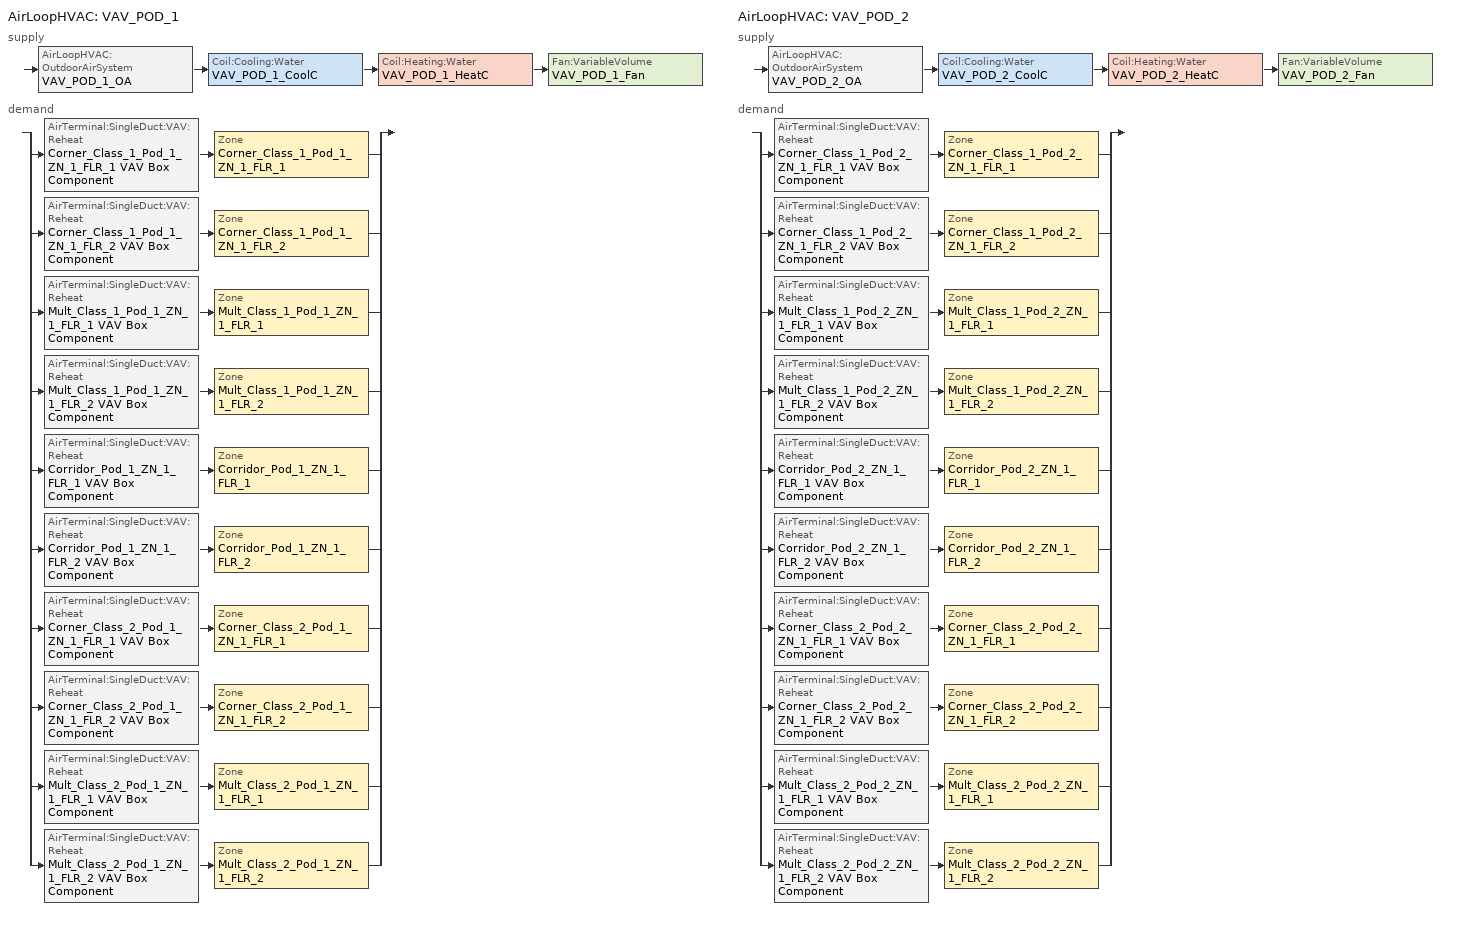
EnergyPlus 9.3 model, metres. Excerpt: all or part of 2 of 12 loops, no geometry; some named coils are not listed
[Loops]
AirLoopHVAC 'VAV_POD_1'
 supply: AirLoopHVAC:OutdoorAirSystem 'VAV_POD_1_OA' > Coil:Cooling:Water 'VAV_POD_1_CoolC' > Coil:Heating:Water 'VAV_POD_1_HeatC' > Fan:VariableVolume 'VAV_POD_1_Fan'
 demand: split
  | AirTerminal:SingleDuct:VAV:Reheat 'Corner_Class_1_Pod_1_ZN_1_FLR_1 VAV Box Component' > Zone 'Corner_Class_1_Pod_1_ZN_1_FLR_1'
  | AirTerminal:SingleDuct:VAV:Reheat 'Corner_Class_1_Pod_1_ZN_1_FLR_2 VAV Box Component' > Zone 'Corner_Class_1_Pod_1_ZN_1_FLR_2'
  | AirTerminal:SingleDuct:VAV:Reheat 'Mult_Class_1_Pod_1_ZN_1_FLR_1 VAV Box Component' > Zone 'Mult_Class_1_Pod_1_ZN_1_FLR_1'
  | AirTerminal:SingleDuct:VAV:Reheat 'Mult_Class_1_Pod_1_ZN_1_FLR_2 VAV Box Component' > Zone 'Mult_Class_1_Pod_1_ZN_1_FLR_2'
  | AirTerminal:SingleDuct:VAV:Reheat 'Corridor_Pod_1_ZN_1_FLR_1 VAV Box Component' > Zone 'Corridor_Pod_1_ZN_1_FLR_1'
  | AirTerminal:SingleDuct:VAV:Reheat 'Corridor_Pod_1_ZN_1_FLR_2 VAV Box Component' > Zone 'Corridor_Pod_1_ZN_1_FLR_2'
  | AirTerminal:SingleDuct:VAV:Reheat 'Corner_Class_2_Pod_1_ZN_1_FLR_1 VAV Box Component' > Zone 'Corner_Class_2_Pod_1_ZN_1_FLR_1'
  | AirTerminal:SingleDuct:VAV:Reheat 'Corner_Class_2_Pod_1_ZN_1_FLR_2 VAV Box Component' > Zone 'Corner_Class_2_Pod_1_ZN_1_FLR_2'
  | AirTerminal:SingleDuct:VAV:Reheat 'Mult_Class_2_Pod_1_ZN_1_FLR_1 VAV Box Component' > Zone 'Mult_Class_2_Pod_1_ZN_1_FLR_1'
  | AirTerminal:SingleDuct:VAV:Reheat 'Mult_Class_2_Pod_1_ZN_1_FLR_2 VAV Box Component' > Zone 'Mult_Class_2_Pod_1_ZN_1_FLR_2'
AirLoopHVAC 'VAV_POD_2'
 supply: AirLoopHVAC:OutdoorAirSystem 'VAV_POD_2_OA' > Coil:Cooling:Water 'VAV_POD_2_CoolC' > Coil:Heating:Water 'VAV_POD_2_HeatC' > Fan:VariableVolume 'VAV_POD_2_Fan'
 demand: split
  | AirTerminal:SingleDuct:VAV:Reheat 'Corner_Class_1_Pod_2_ZN_1_FLR_1 VAV Box Component' > Zone 'Corner_Class_1_Pod_2_ZN_1_FLR_1'
  | AirTerminal:SingleDuct:VAV:Reheat 'Corner_Class_1_Pod_2_ZN_1_FLR_2 VAV Box Component' > Zone 'Corner_Class_1_Pod_2_ZN_1_FLR_2'
  | AirTerminal:SingleDuct:VAV:Reheat 'Mult_Class_1_Pod_2_ZN_1_FLR_1 VAV Box Component' > Zone 'Mult_Class_1_Pod_2_ZN_1_FLR_1'
  | AirTerminal:SingleDuct:VAV:Reheat 'Mult_Class_1_Pod_2_ZN_1_FLR_2 VAV Box Component' > Zone 'Mult_Class_1_Pod_2_ZN_1_FLR_2'
  | AirTerminal:SingleDuct:VAV:Reheat 'Corridor_Pod_2_ZN_1_FLR_1 VAV Box Component' > Zone 'Corridor_Pod_2_ZN_1_FLR_1'
  | AirTerminal:SingleDuct:VAV:Reheat 'Corridor_Pod_2_ZN_1_FLR_2 VAV Box Component' > Zone 'Corridor_Pod_2_ZN_1_FLR_2'
  | AirTerminal:SingleDuct:VAV:Reheat 'Corner_Class_2_Pod_2_ZN_1_FLR_1 VAV Box Component' > Zone 'Corner_Class_2_Pod_2_ZN_1_FLR_1'
  | AirTerminal:SingleDuct:VAV:Reheat 'Corner_Class_2_Pod_2_ZN_1_FLR_2 VAV Box Component' > Zone 'Corner_Class_2_Pod_2_ZN_1_FLR_2'
  | AirTerminal:SingleDuct:VAV:Reheat 'Mult_Class_2_Pod_2_ZN_1_FLR_1 VAV Box Component' > Zone 'Mult_Class_2_Pod_2_ZN_1_FLR_1'
  | AirTerminal:SingleDuct:VAV:Reheat 'Mult_Class_2_Pod_2_ZN_1_FLR_2 VAV Box Component' > Zone 'Mult_Class_2_Pod_2_ZN_1_FLR_2'
[Fan:VariableVolume] Availability Schedule=HVACOperationSchd; Fan Total Efficiency=0.6006; Pressure Rise {Pa}=1017.592; Maximum Flow Rate {m3/s}=AUTOSIZE; Fan Power Minimum Flow Rate Input Method=FixedFlowRate; Fan Power Minimum Air Flow Rate {m3/s}=0; Motor Efficiency=0.924; Motor In Airstream Fraction=1; Fan Power Coefficient 1=0.0407599; Fan Power Coefficient 2=0.088045; Fan Power Coefficient 3=-0.0729261; Fan Power Coefficient 4=0.94374; Fan Power Coefficient 5=0
VAV_POD_1_Fan; VAV_POD_2_Fan
[Coil:Heating:Water] Availability Schedule=ALWAYS_ON; U-Factor Times Area Value {W/K}=AUTOSIZE; Maximum Water Flow Rate {m3/s}=AUTOSIZE; Performance Input Method=UFactorTimesAreaAndDesignWaterFlowRate; Rated Capacity {W}=AUTOSIZE; Rated Inlet Water Temperature {C}=82.2; Rated Inlet Air Temperature {C}=16.6; Rated Outlet Water Temperature {C}=71.1; Rated Outlet Air Temperature {C}=32.2
VAV_POD_1_HeatC; VAV_POD_2_HeatC
[Coil:Cooling:Water] Availability Schedule=ALWAYS_ON; Design Water Flow Rate {m3/s}=AUTOSIZE; Design Air Flow Rate {m3/s}=AUTOSIZE; Design Inlet Water Temperature {C}=AUTOSIZE; Design Inlet Air Temperature {C}=AUTOSIZE; Design Outlet Air Temperature {C}=AUTOSIZE; Design Inlet Air Humidity Ratio {kgWater/kgDryAir}=AUTOSIZE; Design Outlet Air Humidity Ratio {kgWater/kgDryAir}=AUTOSIZE; Type of Analysis=SimpleAnalysis; Heat Exchanger Configuration=CrossFlow
VAV_POD_1_CoolC; VAV_POD_2_CoolC
[AirTerminal:SingleDuct:VAV:Reheat] Availability Schedule=ALWAYS_ON; Maximum Air Flow Rate {m3/s}=AUTOSIZE; Zone Minimum Air Flow Input Method=Constant; Constant Minimum Air Flow Fraction=0.3; Maximum Hot Water or Steam Flow Rate {m3/s}=AUTOSIZE; Minimum Hot Water or Steam Flow Rate {m3/s}=0; Convergence Tolerance=0.001; Damper Heating Action=NORMAL
Name | Reheat Coil
Corner_Class_1_Pod_1_ZN_1_FLR_1 VAV Box Component | Corner_Class_1_Pod_1_ZN_1_FLR_1 VAV Box Reheat Coil
Corner_Class_1_Pod_1_ZN_1_FLR_2 VAV Box Component | Corner_Class_1_Pod_1_ZN_1_FLR_2 VAV Box Reheat Coil
Corner_Class_1_Pod_2_ZN_1_FLR_1 VAV Box Component | Corner_Class_1_Pod_2_ZN_1_FLR_1 VAV Box Reheat Coil
Corner_Class_1_Pod_2_ZN_1_FLR_2 VAV Box Component | Corner_Class_1_Pod_2_ZN_1_FLR_2 VAV Box Reheat Coil
Corner_Class_2_Pod_1_ZN_1_FLR_1 VAV Box Component | Corner_Class_2_Pod_1_ZN_1_FLR_1 VAV Box Reheat Coil
Corner_Class_2_Pod_1_ZN_1_FLR_2 VAV Box Component | Corner_Class_2_Pod_1_ZN_1_FLR_2 VAV Box Reheat Coil
Corner_Class_2_Pod_2_ZN_1_FLR_1 VAV Box Component | Corner_Class_2_Pod_2_ZN_1_FLR_1 VAV Box Reheat Coil
Corner_Class_2_Pod_2_ZN_1_FLR_2 VAV Box Component | Corner_Class_2_Pod_2_ZN_1_FLR_2 VAV Box Reheat Coil
Corridor_Pod_1_ZN_1_FLR_1 VAV Box Component | Corridor_Pod_1_ZN_1_FLR_1 VAV Box Reheat Coil
Corridor_Pod_1_ZN_1_FLR_2 VAV Box Component | Corridor_Pod_1_ZN_1_FLR_2 VAV Box Reheat Coil
Corridor_Pod_2_ZN_1_FLR_1 VAV Box Component | Corridor_Pod_2_ZN_1_FLR_1 VAV Box Reheat Coil
Corridor_Pod_2_ZN_1_FLR_2 VAV Box Component | Corridor_Pod_2_ZN_1_FLR_2 VAV Box Reheat Coil
Mult_Class_1_Pod_1_ZN_1_FLR_1 VAV Box Component | Mult_Class_1_Pod_1_ZN_1_FLR_1 VAV Box Reheat Coil
Mult_Class_1_Pod_1_ZN_1_FLR_2 VAV Box Component | Mult_Class_1_Pod_1_ZN_1_FLR_2 VAV Box Reheat Coil
Mult_Class_1_Pod_2_ZN_1_FLR_1 VAV Box Component | Mult_Class_1_Pod_2_ZN_1_FLR_1 VAV Box Reheat Coil
Mult_Class_1_Pod_2_ZN_1_FLR_2 VAV Box Component | Mult_Class_1_Pod_2_ZN_1_FLR_2 VAV Box Reheat Coil
Mult_Class_2_Pod_1_ZN_1_FLR_1 VAV Box Component | Mult_Class_2_Pod_1_ZN_1_FLR_1 VAV Box Reheat Coil
Mult_Class_2_Pod_1_ZN_1_FLR_2 VAV Box Component | Mult_Class_2_Pod_1_ZN_1_FLR_2 VAV Box Reheat Coil
Mult_Class_2_Pod_2_ZN_1_FLR_1 VAV Box Component | Mult_Class_2_Pod_2_ZN_1_FLR_1 VAV Box Reheat Coil
Mult_Class_2_Pod_2_ZN_1_FLR_2 VAV Box Component | Mult_Class_2_Pod_2_ZN_1_FLR_2 VAV Box Reheat Coil
[Zone equipment]
Corner_Class_1_Pod_1_ZN_1_FLR_1: Corner_Class_1_Pod_1_ZN_1_FLR_1 VAV Box Component
Corner_Class_1_Pod_1_ZN_1_FLR_2: Corner_Class_1_Pod_1_ZN_1_FLR_2 VAV Box Component
Corner_Class_1_Pod_2_ZN_1_FLR_1: Corner_Class_1_Pod_2_ZN_1_FLR_1 VAV Box Component
Corner_Class_1_Pod_2_ZN_1_FLR_2: Corner_Class_1_Pod_2_ZN_1_FLR_2 VAV Box Component
Corner_Class_2_Pod_1_ZN_1_FLR_1: Corner_Class_2_Pod_1_ZN_1_FLR_1 VAV Box Component
Corner_Class_2_Pod_1_ZN_1_FLR_2: Corner_Class_2_Pod_1_ZN_1_FLR_2 VAV Box Component
Corner_Class_2_Pod_2_ZN_1_FLR_1: Corner_Class_2_Pod_2_ZN_1_FLR_1 VAV Box Component
Corner_Class_2_Pod_2_ZN_1_FLR_2: Corner_Class_2_Pod_2_ZN_1_FLR_2 VAV Box Component
Corridor_Pod_1_ZN_1_FLR_1: Corridor_Pod_1_ZN_1_FLR_1 VAV Box Component
Corridor_Pod_1_ZN_1_FLR_2: Corridor_Pod_1_ZN_1_FLR_2 VAV Box Component
Corridor_Pod_2_ZN_1_FLR_1: Corridor_Pod_2_ZN_1_FLR_1 VAV Box Component
Corridor_Pod_2_ZN_1_FLR_2: Corridor_Pod_2_ZN_1_FLR_2 VAV Box Component
Mult_Class_1_Pod_1_ZN_1_FLR_1: Mult_Class_1_Pod_1_ZN_1_FLR_1 VAV Box Component
Mult_Class_1_Pod_1_ZN_1_FLR_2: Mult_Class_1_Pod_1_ZN_1_FLR_2 VAV Box Component
Mult_Class_1_Pod_2_ZN_1_FLR_1: Mult_Class_1_Pod_2_ZN_1_FLR_1 VAV Box Component
Mult_Class_1_Pod_2_ZN_1_FLR_2: Mult_Class_1_Pod_2_ZN_1_FLR_2 VAV Box Component
Mult_Class_2_Pod_1_ZN_1_FLR_1: Mult_Class_2_Pod_1_ZN_1_FLR_1 VAV Box Component
Mult_Class_2_Pod_1_ZN_1_FLR_2: Mult_Class_2_Pod_1_ZN_1_FLR_2 VAV Box Component
Mult_Class_2_Pod_2_ZN_1_FLR_1: Mult_Class_2_Pod_2_ZN_1_FLR_1 VAV Box Component
Mult_Class_2_Pod_2_ZN_1_FLR_2: Mult_Class_2_Pod_2_ZN_1_FLR_2 VAV Box Component
[Sizing:Zone] Zone Cooling Design Supply Air Temperature Input Method=SupplyAirTemperature; Zone Cooling Design Supply Air Temperature {C}=12.8; Zone Heating Design Supply Air Temperature Input Method=SupplyAirTemperature; Zone Heating Design Supply Air Temperature {C}=50; Zone Cooling Design Supply Air Humidity Ratio {kgWater/kgDryAir}=0.0085; Zone Heating Design Supply Air Humidity Ratio {kgWater/kgDryAir}=0.008; Cooling Design Air Flow Method=DesignDay; Heating Design Air Flow Method=DesignDay; Account for Dedicated Outdoor Air System=No; Dedicated Outdoor Air System Control Strategy=NeutralSupplyAir; Dedicated Outdoor Air Low Setpoint Temperature for Design {C}=autosize; Dedicated Outdoor Air High Setpoint Temperature for Design {C}=autosize
Name | Design Specification Outdoor Air Object
Corner_Class_1_Pod_1_ZN_1_FLR_1 | SZ DSOA Corner_Class_1_Pod_1_ZN_1_FLR_1
Corner_Class_1_Pod_1_ZN_1_FLR_2 | SZ DSOA Corner_Class_1_Pod_1_ZN_1_FLR_2
Corner_Class_1_Pod_2_ZN_1_FLR_1 | SZ DSOA Corner_Class_1_Pod_2_ZN_1_FLR_1
Corner_Class_1_Pod_2_ZN_1_FLR_2 | SZ DSOA Corner_Class_1_Pod_2_ZN_1_FLR_2
Corner_Class_2_Pod_1_ZN_1_FLR_1 | SZ DSOA Corner_Class_2_Pod_1_ZN_1_FLR_1
Corner_Class_2_Pod_1_ZN_1_FLR_2 | SZ DSOA Corner_Class_2_Pod_1_ZN_1_FLR_2
Corner_Class_2_Pod_2_ZN_1_FLR_1 | SZ DSOA Corner_Class_2_Pod_2_ZN_1_FLR_1
Corner_Class_2_Pod_2_ZN_1_FLR_2 | SZ DSOA Corner_Class_2_Pod_2_ZN_1_FLR_2
Corridor_Pod_1_ZN_1_FLR_1 | SZ DSOA Corridor_Pod_1_ZN_1_FLR_1
Corridor_Pod_1_ZN_1_FLR_2 | SZ DSOA Corridor_Pod_1_ZN_1_FLR_2
Corridor_Pod_2_ZN_1_FLR_1 | SZ DSOA Corridor_Pod_2_ZN_1_FLR_1
Corridor_Pod_2_ZN_1_FLR_2 | SZ DSOA Corridor_Pod_2_ZN_1_FLR_2
Mult_Class_1_Pod_1_ZN_1_FLR_1 | SZ DSOA Mult_Class_1_Pod_1_ZN_1_FLR_1
Mult_Class_1_Pod_1_ZN_1_FLR_2 | SZ DSOA Mult_Class_1_Pod_1_ZN_1_FLR_2
Mult_Class_1_Pod_2_ZN_1_FLR_1 | SZ DSOA Mult_Class_1_Pod_2_ZN_1_FLR_1
Mult_Class_1_Pod_2_ZN_1_FLR_2 | SZ DSOA Mult_Class_1_Pod_2_ZN_1_FLR_2
Mult_Class_2_Pod_1_ZN_1_FLR_1 | SZ DSOA Mult_Class_2_Pod_1_ZN_1_FLR_1
Mult_Class_2_Pod_1_ZN_1_FLR_2 | SZ DSOA Mult_Class_2_Pod_1_ZN_1_FLR_2
Mult_Class_2_Pod_2_ZN_1_FLR_1 | SZ DSOA Mult_Class_2_Pod_2_ZN_1_FLR_1
Mult_Class_2_Pod_2_ZN_1_FLR_2 | SZ DSOA Mult_Class_2_Pod_2_ZN_1_FLR_2
[DesignSpecification:OutdoorAir]
Name | Outdoor Air Method | Outdoor Air Flow per Person {m3/s-person} | Outdoor Air Flow per Zone Floor Area {m3/s-m2}
SZ DSOA Corner_Class_1_Pod_1_ZN_1_FLR_1; SZ DSOA Corner_Class_1_Pod_1_ZN_1_FLR_2; SZ DSOA Corner_Class_1_Pod_2_ZN_1_FLR_1; SZ DSOA Corner_Class_1_Pod_2_ZN_1_FLR_2; SZ DSOA Corner_Class_2_Pod_1_ZN_1_FLR_1; SZ DSOA Corner_Class_2_Pod_1_ZN_1_FLR_2; SZ DSOA Corner_Class_2_Pod_2_ZN_1_FLR_1; SZ DSOA Corner_Class_2_Pod_2_ZN_1_FLR_2; SZ DSOA Mult_Class_1_Pod_1_ZN_1_FLR_1; SZ DSOA Mult_Class_1_Pod_1_ZN_1_FLR_2; SZ DSOA Mult_Class_1_Pod_2_ZN_1_FLR_1; SZ DSOA Mult_Class_1_Pod_2_ZN_1_FLR_2; SZ DSOA Mult_Class_2_Pod_1_ZN_1_FLR_1; SZ DSOA Mult_Class_2_Pod_1_ZN_1_FLR_2; SZ DSOA Mult_Class_2_Pod_2_ZN_1_FLR_1; SZ DSOA Mult_Class_2_Pod_2_ZN_1_FLR_2 | Flow/Person | 0.008
SZ DSOA Corridor_Pod_1_ZN_1_FLR_1; SZ DSOA Corridor_Pod_1_ZN_1_FLR_2; SZ DSOA Corridor_Pod_2_ZN_1_FLR_1; SZ DSOA Corridor_Pod_2_ZN_1_FLR_2 | Flow/Area |  | 0.0005
[ZoneControl:Thermostat] Control Type Schedule=Dual Zone Control Type Sched
Name | Zone or ZoneList | Control 1
Corner_Class_1_Pod_1_ZN_1_FLR_1 Thermostat | Corner_Class_1_Pod_1_ZN_1_FLR_1 | Corner_Class_1_Pod_1_ZN_1_FLR_1 DualSPSched
Corner_Class_1_Pod_1_ZN_1_FLR_2 Thermostat | Corner_Class_1_Pod_1_ZN_1_FLR_2 | Corner_Class_1_Pod_1_ZN_1_FLR_2 DualSPSched
Corner_Class_1_Pod_2_ZN_1_FLR_1 Thermostat | Corner_Class_1_Pod_2_ZN_1_FLR_1 | Corner_Class_1_Pod_2_ZN_1_FLR_1 DualSPSched
Corner_Class_1_Pod_2_ZN_1_FLR_2 Thermostat | Corner_Class_1_Pod_2_ZN_1_FLR_2 | Corner_Class_1_Pod_2_ZN_1_FLR_2 DualSPSched
Corner_Class_2_Pod_1_ZN_1_FLR_1 Thermostat | Corner_Class_2_Pod_1_ZN_1_FLR_1 | Corner_Class_2_Pod_1_ZN_1_FLR_1 DualSPSched
Corner_Class_2_Pod_1_ZN_1_FLR_2 Thermostat | Corner_Class_2_Pod_1_ZN_1_FLR_2 | Corner_Class_2_Pod_1_ZN_1_FLR_2 DualSPSched
Corner_Class_2_Pod_2_ZN_1_FLR_1 Thermostat | Corner_Class_2_Pod_2_ZN_1_FLR_1 | Corner_Class_2_Pod_2_ZN_1_FLR_1 DualSPSched
Corner_Class_2_Pod_2_ZN_1_FLR_2 Thermostat | Corner_Class_2_Pod_2_ZN_1_FLR_2 | Corner_Class_2_Pod_2_ZN_1_FLR_2 DualSPSched
Corridor_Pod_1_ZN_1_FLR_1 Thermostat | Corridor_Pod_1_ZN_1_FLR_1 | Corridor_Pod_1_ZN_1_FLR_1 DualSPSched
Corridor_Pod_1_ZN_1_FLR_2 Thermostat | Corridor_Pod_1_ZN_1_FLR_2 | Corridor_Pod_1_ZN_1_FLR_2 DualSPSched
Corridor_Pod_2_ZN_1_FLR_1 Thermostat | Corridor_Pod_2_ZN_1_FLR_1 | Corridor_Pod_2_ZN_1_FLR_1 DualSPSched
Corridor_Pod_2_ZN_1_FLR_2 Thermostat | Corridor_Pod_2_ZN_1_FLR_2 | Corridor_Pod_2_ZN_1_FLR_2 DualSPSched
Mult_Class_1_Pod_1_ZN_1_FLR_1 Thermostat | Mult_Class_1_Pod_1_ZN_1_FLR_1 | Mult_Class_1_Pod_1_ZN_1_FLR_1 DualSPSched
Mult_Class_1_Pod_1_ZN_1_FLR_2 Thermostat | Mult_Class_1_Pod_1_ZN_1_FLR_2 | Mult_Class_1_Pod_1_ZN_1_FLR_2 DualSPSched
Mult_Class_1_Pod_2_ZN_1_FLR_1 Thermostat | Mult_Class_1_Pod_2_ZN_1_FLR_1 | Mult_Class_1_Pod_2_ZN_1_FLR_1 DualSPSched
Mult_Class_1_Pod_2_ZN_1_FLR_2 Thermostat | Mult_Class_1_Pod_2_ZN_1_FLR_2 | Mult_Class_1_Pod_2_ZN_1_FLR_2 DualSPSched
Mult_Class_2_Pod_1_ZN_1_FLR_1 Thermostat | Mult_Class_2_Pod_1_ZN_1_FLR_1 | Mult_Class_2_Pod_1_ZN_1_FLR_1 DualSPSched
Mult_Class_2_Pod_1_ZN_1_FLR_2 Thermostat | Mult_Class_2_Pod_1_ZN_1_FLR_2 | Mult_Class_2_Pod_1_ZN_1_FLR_2 DualSPSched
Mult_Class_2_Pod_2_ZN_1_FLR_1 Thermostat | Mult_Class_2_Pod_2_ZN_1_FLR_1 | Mult_Class_2_Pod_2_ZN_1_FLR_1 DualSPSched
Mult_Class_2_Pod_2_ZN_1_FLR_2 Thermostat | Mult_Class_2_Pod_2_ZN_1_FLR_2 | Mult_Class_2_Pod_2_ZN_1_FLR_2 DualSPSched
[ThermostatSetpoint:DualSetpoint]
Name | Heating Setpoint Temperature Schedule | Cooling Setpoint Temperature Schedule
Corner_Class_1_Pod_1_ZN_1_FLR_1 DualSPSched; Corner_Class_1_Pod_1_ZN_1_FLR_2 DualSPSched; Corner_Class_1_Pod_2_ZN_1_FLR_1 DualSPSched; Corner_Class_1_Pod_2_ZN_1_FLR_2 DualSPSched; Corner_Class_2_Pod_1_ZN_1_FLR_1 DualSPSched; Corner_Class_2_Pod_1_ZN_1_FLR_2 DualSPSched; Corner_Class_2_Pod_2_ZN_1_FLR_1 DualSPSched; Corner_Class_2_Pod_2_ZN_1_FLR_2 DualSPSched; Mult_Class_1_Pod_1_ZN_1_FLR_1 DualSPSched; Mult_Class_1_Pod_1_ZN_1_FLR_2 DualSPSched; Mult_Class_1_Pod_2_ZN_1_FLR_1 DualSPSched; Mult_Class_1_Pod_2_ZN_1_FLR_2 DualSPSched; Mult_Class_2_Pod_1_ZN_1_FLR_1 DualSPSched; Mult_Class_2_Pod_1_ZN_1_FLR_2 DualSPSched; Mult_Class_2_Pod_2_ZN_1_FLR_1 DualSPSched; Mult_Class_2_Pod_2_ZN_1_FLR_2 DualSPSched | HTGSETP_SCH | CLGSETP_SCH
Corridor_Pod_1_ZN_1_FLR_1 DualSPSched; Corridor_Pod_1_ZN_1_FLR_2 DualSPSched; Corridor_Pod_2_ZN_1_FLR_1 DualSPSched; Corridor_Pod_2_ZN_1_FLR_2 DualSPSched | HTGSETP_SCH_BathCorrMechKitchen | CLGSETP_SCH_BathCorrMechKitchen
[Sizing:System] Type of Load to Size On=Sensible; Design Outdoor Air Flow Rate {m3/s}=AUTOSIZE; Central Heating Maximum System Air Flow Ratio=0.3; Preheat Design Temperature {C}=7; Preheat Design Humidity Ratio {kgWater/kgDryAir}=0.008; Precool Design Temperature {C}=12.8; Precool Design Humidity Ratio {kgWater/kgDryAir}=0.008; Central Cooling Design Supply Air Temperature {C}=12.8; Central Heating Design Supply Air Temperature {C}=16.7; Type of Zone Sum to Use=NonCoincident; 100% Outdoor Air in Cooling=No; 100% Outdoor Air in Heating=No; Central Cooling Design Supply Air Humidity Ratio {kgWater/kgDryAir}=0.0085; Central Heating Design Supply Air Humidity Ratio {kgWater/kgDryAir}=0.008; Cooling Supply Air Flow Rate Method=DesignDay; Heating Supply Air Flow Rate Method=DesignDay; System Outdoor Air Method=ZoneSum; Zone Maximum Outdoor Air Fraction=1; Cooling Design Capacity Method=CoolingDesignCapacity; Cooling Design Capacity {W}=autosize; Heating Design Capacity Method=HeatingDesignCapacity; Heating Design Capacity {W}=autosize; Central Cooling Capacity Control Method=OnOff
VAV_POD_1; VAV_POD_2
[Controller:OutdoorAir] Minimum Outdoor Air Flow Rate {m3/s}=AUTOSIZE; Maximum Outdoor Air Flow Rate {m3/s}=AUTOSIZE; Economizer Control Type=NoEconomizer; Economizer Control Action Type=ModulateFlow; Economizer Maximum Limit Dry-Bulb Temperature {C}=28; Economizer Maximum Limit Enthalpy {J/kg}=64000; Economizer Minimum Limit Dry-Bulb Temperature {C}=-100; Lockout Type=NoLockout; Minimum Limit Type=FixedMinimum; Minimum Outdoor Air Schedule=MinOA_Sched
VAV_POD_1_OA_Controller; VAV_POD_2_OA_Controller
[Controller:WaterCoil] Control Variable=Temperature; Actuator Variable=Flow; Maximum Actuated Flow {m3/s}=AUTOSIZE; Minimum Actuated Flow {m3/s}=0
Name | Action | Controller Convergence Tolerance {deltaC}
VAV_POD_1_CoolC_Controller; VAV_POD_2_CoolC_Controller | Reverse
VAV_POD_1_HeatC_Controller; VAV_POD_2_HeatC_Controller | Normal | 0.0001
[AirLoopHVAC] Design Supply Air Flow Rate {m3/s}=AUTOSIZE
VAV_POD_1; VAV_POD_2
[SetpointManager:MixedAir] Control Variable=Temperature
Name | Setpoint Node or NodeList
VAV_POD_1_CoolC SAT Manager | VAV_POD_1_CoolC-VAV_POD_1_HeatCNode
VAV_POD_1_HeatC SAT Manager | VAV_POD_1_HeatC-VAV_POD_1_FanNode
VAV_POD_1_OAMixed Air Temp Manager | VAV_POD_1_OA-VAV_POD_1_CoolCNode
VAV_POD_2_CoolC SAT Manager | VAV_POD_2_CoolC-VAV_POD_2_HeatCNode
VAV_POD_2_HeatC SAT Manager | VAV_POD_2_HeatC-VAV_POD_2_FanNode
VAV_POD_2_OAMixed Air Temp Manager | VAV_POD_2_OA-VAV_POD_2_CoolCNode
[SetpointManager:Scheduled] Control Variable=Temperature; Schedule=Seasonal-Reset-Supply-Air-Temp-Sch
Name | Setpoint Node or NodeList
VAV_POD_1 SAT setpoint | VAV_POD_1 Supply Equipment Outlet Node
VAV_POD_2 SAT setpoint | VAV_POD_2 Supply Equipment Outlet Node
[EnergyManagementSystem:Sensor]
CORNER_CLASS_1_POD_1_ZN_1_FLR_1_O: CORNER_CLASS_1_POD_1_ZN_1_FLR_1; Zone People Occupant Count
CORNER_CLASS_1_POD_1_ZN_1_FLR_1_T: CORNER_CLASS_1_POD_1_ZN_1_FLR_1; Zone Mean Air Temperature
CORNER_CLASS_1_POD_1_ZN_1_FLR_1_H: CORNER_CLASS_1_POD_1_ZN_1_FLR_1; Zone Air System Sensible Heating Energy
CORNER_CLASS_1_POD_1_ZN_1_FLR_1_C: CORNER_CLASS_1_POD_1_ZN_1_FLR_1; Zone Air System Sensible Cooling Energy
CORNER_CLASS_1_POD_1_ZN_1_FLR_2_O: CORNER_CLASS_1_POD_1_ZN_1_FLR_2; Zone People Occupant Count
CORNER_CLASS_1_POD_1_ZN_1_FLR_2_T: CORNER_CLASS_1_POD_1_ZN_1_FLR_2; Zone Mean Air Temperature
CORNER_CLASS_1_POD_1_ZN_1_FLR_2_H: CORNER_CLASS_1_POD_1_ZN_1_FLR_2; Zone Air System Sensible Heating Energy
CORNER_CLASS_1_POD_1_ZN_1_FLR_2_C: CORNER_CLASS_1_POD_1_ZN_1_FLR_2; Zone Air System Sensible Cooling Energy
CORNER_CLASS_1_POD_2_ZN_1_FLR_1_O: CORNER_CLASS_1_POD_2_ZN_1_FLR_1; Zone People Occupant Count
CORNER_CLASS_1_POD_2_ZN_1_FLR_1_T: CORNER_CLASS_1_POD_2_ZN_1_FLR_1; Zone Mean Air Temperature
CORNER_CLASS_1_POD_2_ZN_1_FLR_1_H: CORNER_CLASS_1_POD_2_ZN_1_FLR_1; Zone Air System Sensible Heating Energy
CORNER_CLASS_1_POD_2_ZN_1_FLR_1_C: CORNER_CLASS_1_POD_2_ZN_1_FLR_1; Zone Air System Sensible Cooling Energy
CORNER_CLASS_1_POD_2_ZN_1_FLR_2_O: CORNER_CLASS_1_POD_2_ZN_1_FLR_2; Zone People Occupant Count
CORNER_CLASS_1_POD_2_ZN_1_FLR_2_T: CORNER_CLASS_1_POD_2_ZN_1_FLR_2; Zone Mean Air Temperature
CORNER_CLASS_1_POD_2_ZN_1_FLR_2_H: CORNER_CLASS_1_POD_2_ZN_1_FLR_2; Zone Air System Sensible Heating Energy
CORNER_CLASS_1_POD_2_ZN_1_FLR_2_C: CORNER_CLASS_1_POD_2_ZN_1_FLR_2; Zone Air System Sensible Cooling Energy
CORNER_CLASS_2_POD_1_ZN_1_FLR_1_O: CORNER_CLASS_2_POD_1_ZN_1_FLR_1; Zone People Occupant Count
CORNER_CLASS_2_POD_1_ZN_1_FLR_1_T: CORNER_CLASS_2_POD_1_ZN_1_FLR_1; Zone Mean Air Temperature
CORNER_CLASS_2_POD_1_ZN_1_FLR_1_H: CORNER_CLASS_2_POD_1_ZN_1_FLR_1; Zone Air System Sensible Heating Energy
CORNER_CLASS_2_POD_1_ZN_1_FLR_1_C: CORNER_CLASS_2_POD_1_ZN_1_FLR_1; Zone Air System Sensible Cooling Energy
CORNER_CLASS_2_POD_1_ZN_1_FLR_2_O: CORNER_CLASS_2_POD_1_ZN_1_FLR_2; Zone People Occupant Count
CORNER_CLASS_2_POD_1_ZN_1_FLR_2_T: CORNER_CLASS_2_POD_1_ZN_1_FLR_2; Zone Mean Air Temperature
CORNER_CLASS_2_POD_1_ZN_1_FLR_2_H: CORNER_CLASS_2_POD_1_ZN_1_FLR_2; Zone Air System Sensible Heating Energy
CORNER_CLASS_2_POD_1_ZN_1_FLR_2_C: CORNER_CLASS_2_POD_1_ZN_1_FLR_2; Zone Air System Sensible Cooling Energy
CORNER_CLASS_2_POD_2_ZN_1_FLR_1_O: CORNER_CLASS_2_POD_2_ZN_1_FLR_1; Zone People Occupant Count
CORNER_CLASS_2_POD_2_ZN_1_FLR_1_T: CORNER_CLASS_2_POD_2_ZN_1_FLR_1; Zone Mean Air Temperature
CORNER_CLASS_2_POD_2_ZN_1_FLR_1_H: CORNER_CLASS_2_POD_2_ZN_1_FLR_1; Zone Air System Sensible Heating Energy
CORNER_CLASS_2_POD_2_ZN_1_FLR_1_C: CORNER_CLASS_2_POD_2_ZN_1_FLR_1; Zone Air System Sensible Cooling Energy
CORNER_CLASS_2_POD_2_ZN_1_FLR_2_O: CORNER_CLASS_2_POD_2_ZN_1_FLR_2; Zone People Occupant Count
CORNER_CLASS_2_POD_2_ZN_1_FLR_2_T: CORNER_CLASS_2_POD_2_ZN_1_FLR_2; Zone Mean Air Temperature
CORNER_CLASS_2_POD_2_ZN_1_FLR_2_H: CORNER_CLASS_2_POD_2_ZN_1_FLR_2; Zone Air System Sensible Heating Energy
CORNER_CLASS_2_POD_2_ZN_1_FLR_2_C: CORNER_CLASS_2_POD_2_ZN_1_FLR_2; Zone Air System Sensible Cooling Energy
CORRIDOR_POD_1_ZN_1_FLR_1_O: CORRIDOR_POD_1_ZN_1_FLR_1; Zone People Occupant Count
CORRIDOR_POD_1_ZN_1_FLR_1_T: CORRIDOR_POD_1_ZN_1_FLR_1; Zone Mean Air Temperature
CORRIDOR_POD_1_ZN_1_FLR_1_H: CORRIDOR_POD_1_ZN_1_FLR_1; Zone Air System Sensible Heating Energy
CORRIDOR_POD_1_ZN_1_FLR_1_C: CORRIDOR_POD_1_ZN_1_FLR_1; Zone Air System Sensible Cooling Energy
CORRIDOR_POD_1_ZN_1_FLR_2_O: CORRIDOR_POD_1_ZN_1_FLR_2; Zone People Occupant Count
CORRIDOR_POD_1_ZN_1_FLR_2_T: CORRIDOR_POD_1_ZN_1_FLR_2; Zone Mean Air Temperature
CORRIDOR_POD_1_ZN_1_FLR_2_H: CORRIDOR_POD_1_ZN_1_FLR_2; Zone Air System Sensible Heating Energy
CORRIDOR_POD_1_ZN_1_FLR_2_C: CORRIDOR_POD_1_ZN_1_FLR_2; Zone Air System Sensible Cooling Energy
CORRIDOR_POD_2_ZN_1_FLR_1_O: CORRIDOR_POD_2_ZN_1_FLR_1; Zone People Occupant Count
CORRIDOR_POD_2_ZN_1_FLR_1_T: CORRIDOR_POD_2_ZN_1_FLR_1; Zone Mean Air Temperature
CORRIDOR_POD_2_ZN_1_FLR_1_H: CORRIDOR_POD_2_ZN_1_FLR_1; Zone Air System Sensible Heating Energy
CORRIDOR_POD_2_ZN_1_FLR_1_C: CORRIDOR_POD_2_ZN_1_FLR_1; Zone Air System Sensible Cooling Energy
CORRIDOR_POD_2_ZN_1_FLR_2_O: CORRIDOR_POD_2_ZN_1_FLR_2; Zone People Occupant Count
CORRIDOR_POD_2_ZN_1_FLR_2_T: CORRIDOR_POD_2_ZN_1_FLR_2; Zone Mean Air Temperature
CORRIDOR_POD_2_ZN_1_FLR_2_H: CORRIDOR_POD_2_ZN_1_FLR_2; Zone Air System Sensible Heating Energy
CORRIDOR_POD_2_ZN_1_FLR_2_C: CORRIDOR_POD_2_ZN_1_FLR_2; Zone Air System Sensible Cooling Energy
MULT_CLASS_1_POD_1_ZN_1_FLR_1_O: MULT_CLASS_1_POD_1_ZN_1_FLR_1; Zone People Occupant Count
MULT_CLASS_1_POD_1_ZN_1_FLR_1_T: MULT_CLASS_1_POD_1_ZN_1_FLR_1; Zone Mean Air Temperature
MULT_CLASS_1_POD_1_ZN_1_FLR_1_H: MULT_CLASS_1_POD_1_ZN_1_FLR_1; Zone Air System Sensible Heating Energy
MULT_CLASS_1_POD_1_ZN_1_FLR_1_C: MULT_CLASS_1_POD_1_ZN_1_FLR_1; Zone Air System Sensible Cooling Energy
MULT_CLASS_1_POD_1_ZN_1_FLR_2_O: MULT_CLASS_1_POD_1_ZN_1_FLR_2; Zone People Occupant Count
MULT_CLASS_1_POD_1_ZN_1_FLR_2_T: MULT_CLASS_1_POD_1_ZN_1_FLR_2; Zone Mean Air Temperature
MULT_CLASS_1_POD_1_ZN_1_FLR_2_H: MULT_CLASS_1_POD_1_ZN_1_FLR_2; Zone Air System Sensible Heating Energy
MULT_CLASS_1_POD_1_ZN_1_FLR_2_C: MULT_CLASS_1_POD_1_ZN_1_FLR_2; Zone Air System Sensible Cooling Energy
MULT_CLASS_1_POD_2_ZN_1_FLR_1_O: MULT_CLASS_1_POD_2_ZN_1_FLR_1; Zone People Occupant Count
MULT_CLASS_1_POD_2_ZN_1_FLR_1_T: MULT_CLASS_1_POD_2_ZN_1_FLR_1; Zone Mean Air Temperature
MULT_CLASS_1_POD_2_ZN_1_FLR_1_H: MULT_CLASS_1_POD_2_ZN_1_FLR_1; Zone Air System Sensible Heating Energy
MULT_CLASS_1_POD_2_ZN_1_FLR_1_C: MULT_CLASS_1_POD_2_ZN_1_FLR_1; Zone Air System Sensible Cooling Energy
MULT_CLASS_1_POD_2_ZN_1_FLR_2_O: MULT_CLASS_1_POD_2_ZN_1_FLR_2; Zone People Occupant Count
MULT_CLASS_1_POD_2_ZN_1_FLR_2_T: MULT_CLASS_1_POD_2_ZN_1_FLR_2; Zone Mean Air Temperature
MULT_CLASS_1_POD_2_ZN_1_FLR_2_H: MULT_CLASS_1_POD_2_ZN_1_FLR_2; Zone Air System Sensible Heating Energy
MULT_CLASS_1_POD_2_ZN_1_FLR_2_C: MULT_CLASS_1_POD_2_ZN_1_FLR_2; Zone Air System Sensible Cooling Energy
MULT_CLASS_2_POD_1_ZN_1_FLR_1_O: MULT_CLASS_2_POD_1_ZN_1_FLR_1; Zone People Occupant Count
MULT_CLASS_2_POD_1_ZN_1_FLR_1_T: MULT_CLASS_2_POD_1_ZN_1_FLR_1; Zone Mean Air Temperature
MULT_CLASS_2_POD_1_ZN_1_FLR_1_H: MULT_CLASS_2_POD_1_ZN_1_FLR_1; Zone Air System Sensible Heating Energy
MULT_CLASS_2_POD_1_ZN_1_FLR_1_C: MULT_CLASS_2_POD_1_ZN_1_FLR_1; Zone Air System Sensible Cooling Energy
MULT_CLASS_2_POD_1_ZN_1_FLR_2_O: MULT_CLASS_2_POD_1_ZN_1_FLR_2; Zone People Occupant Count
MULT_CLASS_2_POD_1_ZN_1_FLR_2_T: MULT_CLASS_2_POD_1_ZN_1_FLR_2; Zone Mean Air Temperature
MULT_CLASS_2_POD_1_ZN_1_FLR_2_H: MULT_CLASS_2_POD_1_ZN_1_FLR_2; Zone Air System Sensible Heating Energy
MULT_CLASS_2_POD_1_ZN_1_FLR_2_C: MULT_CLASS_2_POD_1_ZN_1_FLR_2; Zone Air System Sensible Cooling Energy
MULT_CLASS_2_POD_2_ZN_1_FLR_1_O: MULT_CLASS_2_POD_2_ZN_1_FLR_1; Zone People Occupant Count
MULT_CLASS_2_POD_2_ZN_1_FLR_1_T: MULT_CLASS_2_POD_2_ZN_1_FLR_1; Zone Mean Air Temperature
MULT_CLASS_2_POD_2_ZN_1_FLR_1_H: MULT_CLASS_2_POD_2_ZN_1_FLR_1; Zone Air System Sensible Heating Energy
MULT_CLASS_2_POD_2_ZN_1_FLR_1_C: MULT_CLASS_2_POD_2_ZN_1_FLR_1; Zone Air System Sensible Cooling Energy
MULT_CLASS_2_POD_2_ZN_1_FLR_2_O: MULT_CLASS_2_POD_2_ZN_1_FLR_2; Zone People Occupant Count
MULT_CLASS_2_POD_2_ZN_1_FLR_2_T: MULT_CLASS_2_POD_2_ZN_1_FLR_2; Zone Mean Air Temperature
MULT_CLASS_2_POD_2_ZN_1_FLR_2_H: MULT_CLASS_2_POD_2_ZN_1_FLR_2; Zone Air System Sensible Heating Energy
MULT_CLASS_2_POD_2_ZN_1_FLR_2_C: MULT_CLASS_2_POD_2_ZN_1_FLR_2; Zone Air System Sensible Cooling Energy
[Schedule:Compact]
ALWAYS_ON: Through: 12/31, For: AllDays, Until: 24:00, 1
CLGSETP_SCH: Through: 6/30, For: SummerDesignDay, Until: 24:00, 24, For: WeekEnds Holidays WinterDesignDay, Until: 24:00, 27, For: AllOtherDays, Until: 06:00, 27, Until: 21:00, 24, Until: 24:00, 27, Through: 9/1, For: SummerDesignDay, Until: 24:00, 24, For: WeekEnds Holidays WinterDesignDay, Until: 24:00, 27, For: AllOtherDays, Until: 07:00, 27, Until: 18:00, 24, Until: 24:00, 27, Through: 12/31, For: SummerDesignDay, Until: 24:00, 24, For: WeekEnds Holidays WinterDesignDay, Until: 24:00, 27, For: AllOtherDays, Until: 06:00, 27, Until: 21:00, 24, Until: 24:00, 27
CLGSETP_SCH_BathCorrMechKitchen: Through: 12/31, For: SummerDesignDay, Until: 06:00, 27, Until: 21:00, 24, Until: 24:00, 27, For: AllOtherDays, Until: 24:00, 27
HTGSETP_SCH: Through: 6/30, For: WinterDesignDay, Until: 24:00, 21, For: WeekEnds Holidays SummerDesignDay, Until: 24:00, 16, For: AllOtherDays, Until: 06:00, 16, Until: 21:00, 21, Until: 24:00, 16, Through: 9/1, For: WinterDesignDay, Until: 24:00, 21, For: WeekEnds Holidays SummerDesignDay, Until: 24:00, 16, For: AllOtherDays, Until: 07:00, 16, Until: 18:00, 21, Until: 24:00, 16, Through: 12/31, For: WinterDesignDay, Until: 24:00, 21, For: WeekEnds Holidays SummerDesignDay, Until: 24:00, 16, For: AllOtherDays, Until: 06:00, 16, Until: 21:00, 21, Until: 24:00, 16
HTGSETP_SCH_BathCorrMechKitchen: Through: 12/31, For: WinterDesignDay, Until: 06:00, 16, Until: 21:00, 21, Until: 24:00, 16, For: AllOtherDays, Until: 24:00, 16
HVACOperationSchd; MinOA_Sched: Through: 12/31, For: Weekdays SummerDesignDay, Until: 06:00, 0, Until: 21:00, 1, Until: 24:00, 0, For: AllOtherDays, Until: 24:00, 0
Seasonal-Reset-Supply-Air-Temp-Sch: Through: 12/31, For: AllDays, Until: 24:00, 12.8
Dual Zone Control Type Sched: Through: 12/31, For: AllDays, Until: 24:00, 4
